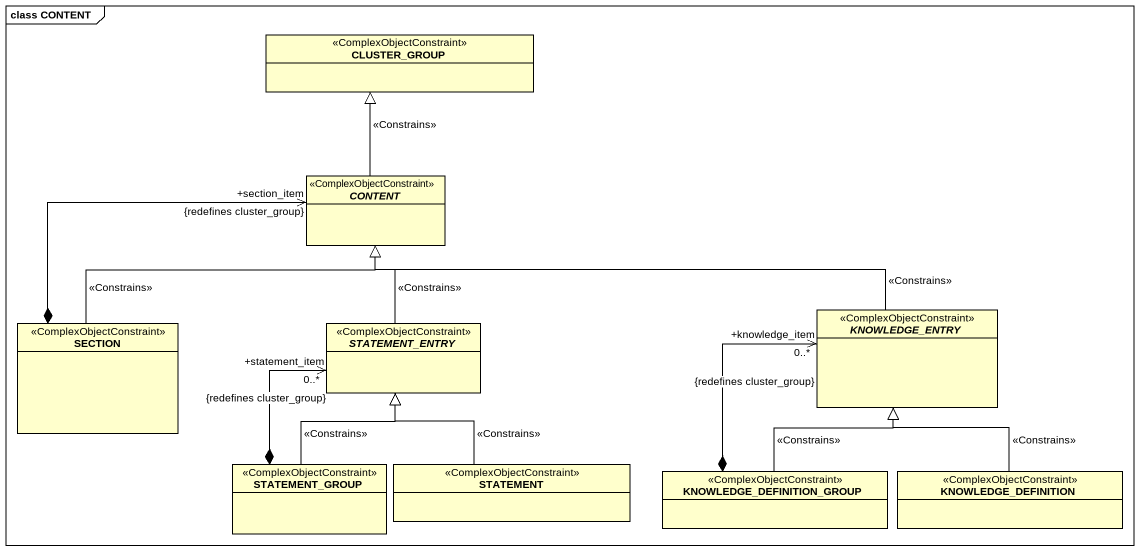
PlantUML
@startuml
mainframe class CONTENT
hide circle
hide empty members
class CLUSTER_GROUP <<ComplexObjectConstraint>>
abstract class CONTENT <<ComplexObjectConstraint>>
class SECTION <<ComplexObjectConstraint>>
abstract class STATEMENT_ENTRY <<ComplexObjectConstraint>>
abstract class KNOWLEDGE_ENTRY <<ComplexObjectConstraint>>
class STATEMENT_GROUP <<ComplexObjectConstraint>>
class STATEMENT <<ComplexObjectConstraint>>
class KNOWLEDGE_DEFINITION_GROUP <<ComplexObjectConstraint>>
class KNOWLEDGE_DEFINITION <<ComplexObjectConstraint>>
CONTENT -up-|> CLUSTER_GROUP : <<Constrains>>
SECTION -up-|> CONTENT : <<Constrains>>
SECTION *-up-> "+section_item\n{redefines cluster_group}" CONTENT
STATEMENT_ENTRY -up-|> CONTENT : <<Constrains>>
KNOWLEDGE_ENTRY -left-|> CONTENT : <<Constrains>>
STATEMENT_GROUP -up-|> STATEMENT_ENTRY : <<Constrains>>
STATEMENT_GROUP *-up-> "+statement_item\n0..*\n{redefines cluster_group}" STATEMENT_ENTRY
STATEMENT -up-|> STATEMENT_ENTRY : <<Constrains>>
KNOWLEDGE_DEFINITION_GROUP -up-|> KNOWLEDGE_ENTRY : <<Constrains>>
KNOWLEDGE_DEFINITION_GROUP *-up-> "+knowledge_item\n{redefines cluster_group}\n0..*" KNOWLEDGE_ENTRY
KNOWLEDGE_DEFINITION -up-|> KNOWLEDGE_ENTRY : <<Constrains>>
@enduml
